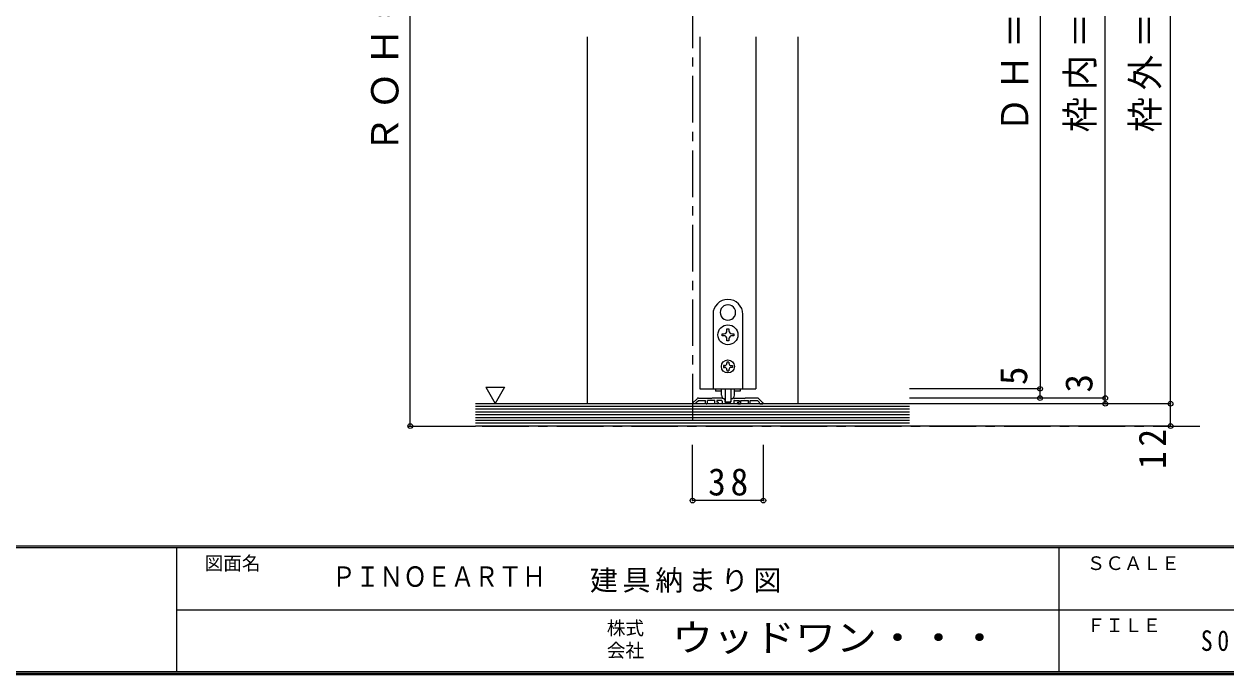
# Model space of a CAD drawing. Units: millimetres at full size, sheet at 1:5; details may follow other scales. Extents: x -973 to 977, y -718 to 696.
# Drawn here: x -80 to 565, y -701 to -351 of the extents above; entities that cross this region are included whole.
import ezdxf
from ezdxf.enums import TextEntityAlignment as Align

# ---------------------------------------------------------------- set-up
doc = ezdxf.new("R2010")
doc.units = ezdxf.units.MM
doc.header["$LTSCALE"] = 5
doc.header["$PDMODE"] = 32
doc.header["$PDSIZE"] = 2.5
doc.linetypes.add('CHAIN1', pattern=[8, 5, -1, 1, -1])
for name, color, linetype in [('0-1_通り芯', 4, 'CHAIN1'), ('0-3_仕上げ', 2, 'Continuous'), ('0-4_枠', 3, 'Continuous'), ('0-6_扉', 6, 'Continuous'), ('0-7_金物', 7, 'Continuous'), ('0-A_文字', 7, 'Continuous'), ('0-B_寸法', 7, 'Continuous'), ('F-1_枠', 6, 'Continuous'), ('F-A_文字', 7, 'Continuous')]:
    doc.layers.add(name, color=color, linetype=linetype)
doc.styles.add('HG明朝B', font='')
doc.styles.add('ＭＳ ゴシック', font='')
doc.styles.get('HG明朝B').set_extended_font_data('HG明朝B')
doc.styles.get('ＭＳ ゴシック').set_extended_font_data('MS Gothic')

msp = doc.modelspace()

# ---------------------------------------------------------------- linework, layer by layer
at = {"layer": '0-1_通り芯'}
for p, q in [((278.486, -59.167), (278.486, -567.167)), ((125.667, -567.167), (554.486, -567.167))]:
    msp.add_line(p, q, dxfattribs=at)
at = {"layer": '0-3_仕上げ'}
for p, q in [((394.986, -555.167), (161.986, -555.167)), ((394.986, -567.167), (161.986, -567.167))]:
    msp.add_line(p, q, dxfattribs=at)
at = {"layer": '0-3_仕上げ', "color": 7}
for p, q in [((394.986, -556.667), (161.986, -556.667)), ((394.986, -558.167), (161.986, -558.167)), ((394.986, -559.667), (161.986, -559.667)), ((394.986, -561.167), (161.986, -561.167)), ((394.986, -562.667), (161.986, -562.667)), ((394.986, -564.167), (161.986, -564.167)), ((394.986, -565.667), (161.986, -565.667))]:
    msp.add_line(p, q, dxfattribs=at)
at = {"layer": '0-4_枠', "color": 4}
for p, q in [((221.986, -358.167), (221.986, -555.167)), ((334.986, -358.167), (334.986, -555.167))]:
    msp.add_line(p, q, dxfattribs=at)
at = {"layer": '0-6_扉'}
for p, q in [((282.486, -358.167), (282.486, -547.167)), ((312.486, -358.167), (312.486, -547.167)), ((282.486, -547.167), (312.486, -547.167))]:
    msp.add_line(p, q, dxfattribs=at)
at = {"layer": '0-7_金物'}
for p, q in [((297.387, -502.018), (297.486, -502.117)), ((297.585, -502.018), (297.486, -502.117)), ((289.486, -507.167), (289.486, -547.167)), ((293.844, -508.156), (293.979, -508.192)), ((293.943, -508.327), (293.979, -508.192)), ((301.129, -508.156), (300.994, -508.192)), ((301.03, -508.327), (300.994, -508.192)), ((305.486, -547.167), (305.486, -507.167)), ((296.986, -515.967), (296.986, -515.017)), ((296.986, -515.017), (297.986, -515.017)), ((297.986, -515.017), (297.986, -515.967)), ((294.336, -517.667), (295.286, -517.667)), ((294.336, -518.667), (294.336, -517.667)), ((295.286, -518.667), (294.336, -518.667)), ((296.986, -521.317), (296.986, -520.367)), ((299.686, -517.667), (300.636, -517.667)), ((300.636, -518.667), (299.686, -518.667)), ((300.636, -517.667), (300.636, -518.667)), ((295.686, -534.667), (295.086, -534.667)), ((296.986, -532.767), (296.986, -533.367)), ((297.986, -532.767), (296.986, -532.767)), ((297.986, -532.767), (297.986, -533.367)), ((299.286, -534.667), (299.886, -534.667)), ((299.886, -534.667), (299.886, -535.667)), ((296.986, -536.967), (296.986, -537.567)), ((296.986, -537.567), (297.986, -537.567)), ((297.986, -536.967), (297.986, -537.567)), ((299.886, -535.667), (299.286, -535.667)), ((289.486, -547.167), (305.486, -547.167)), ((290.886, -547.167), (290.886, -548.367)), ((293.986, -550.588), (293.986, -547.167)), ((295.986, -547.167), (295.986, -553.788)), ((298.986, -547.167), (298.986, -553.788)), ((300.986, -550.588), (300.986, -547.167)), ((304.086, -547.167), (304.086, -548.367)), ((294.019, -548.367), (290.886, -548.367)), ((296.286, -554.088), (298.686, -554.088)), ((304.086, -548.367), (300.954, -548.367))]:
    msp.add_line(p, q, dxfattribs=at)
at = {"layer": '0-7_金物', "color": 3}
for p, q in [((280.911, -552.46), (278.545, -554.825)), ((280.486, -554.581), (281.7, -553.367)), ((280.486, -554.967), (280.486, -554.581)), ((281.618, -552.167), (288.186, -552.167)), ((281.7, -553.367), (285.486, -553.367)), ((285.486, -554.867), (285.486, -553.367)), ((290.486, -553.367), (286.486, -553.367)), ((286.486, -554.867), (286.486, -553.367)), ((288.186, -552.167), (288.486, -552.467)), ((288.486, -552.467), (288.786, -552.167)), ((294.258, -552.167), (288.786, -552.167)), ((290.486, -554.867), (290.486, -553.367)), ((291.486, -553.367), (291.486, -554.367)), ((293.886, -553.367), (291.486, -553.367)), ((292.086, -554.367), (291.486, -554.367)), ((294.386, -553.867), (294.386, -554.867)), ((294.411, -552.191), (295.54, -552.555)), ((295.886, -553.031), (295.886, -554.067)), ((296.186, -554.367), (298.786, -554.367)), ((299.086, -553.031), (299.086, -554.067)), ((300.561, -552.191), (299.433, -552.555)), ((300.586, -553.867), (300.586, -554.867)), ((300.715, -552.167), (306.186, -552.167)), ((301.086, -553.367), (303.486, -553.367)), ((302.886, -554.367), (303.486, -554.367)), ((303.486, -553.367), (303.486, -554.367)), ((304.486, -553.367), (308.486, -553.367)), ((304.486, -554.867), (304.486, -553.367)), ((306.486, -552.467), (306.186, -552.167)), ((306.786, -552.167), (306.486, -552.467)), ((313.355, -552.167), (306.786, -552.167)), ((308.486, -554.867), (308.486, -553.367)), ((309.486, -554.867), (309.486, -553.367)), ((309.486, -553.367), (313.272, -553.367)), ((314.488, -554.581), (313.274, -553.367)), ((314.064, -552.46), (316.429, -554.825)), ((314.488, -554.967), (314.488, -554.581)), ((280.286, -555.167), (278.686, -555.167)), ((285.786, -555.167), (286.186, -555.167)), ((292.086, -555.167), (290.786, -555.167)), ((300.286, -555.167), (294.686, -555.167)), ((302.886, -555.167), (304.186, -555.167)), ((309.186, -555.167), (308.786, -555.167)), ((314.688, -555.167), (316.288, -555.167))]:
    msp.add_line(p, q, dxfattribs=at)
at = {"layer": '0-7_金物'}
for points in [[(297.986, -520.367), (297.986, -521.317), (296.986, -521.317)], [(295.086, -534.667), (295.086, -535.667), (295.686, -535.667)]]:
    msp.add_lwpolyline(points, dxfattribs=at)
for centre, radius in [((297.486, -518.167), 5.35), ((297.486, -535.167), 3.5)]:
    msp.add_circle(centre, radius, dxfattribs=at)
for centre, radius, start, end in [((297.486, -507.167), 8, 0, 180), ((297.486, -506.167), 4.15, 91.3645, 208.6355), ((297.486, -506.167), 4.15, 331.3645, 88.6355), ((297.486, -506.167), 4.15, 211.3645, 328.6355), ((295.286, -515.967), 1.7, 270, 0), ((299.686, -515.967), 1.7, 180, 270), ((295.286, -520.367), 1.7, 0, 90), ((299.686, -520.367), 1.7, 90, 180), ((295.686, -533.367), 1.3, 270, 0), ((299.286, -533.367), 1.3, 180, 270), ((295.686, -536.967), 1.3, 0, 90), ((299.286, -536.967), 1.3, 90, 180), ((295.986, -550.588), 2, 180, 264.78409), ((295.786, -552.779), 0.2, 0, 84.78409), ((296.286, -553.788), 0.3, 180, 270), ((298.686, -553.788), 0.3, 270, 0), ((299.186, -552.779), 0.2, 95.21591, 180), ((298.986, -550.588), 2, 275.21591, 0)]:
    msp.add_arc(centre, radius, start, end, dxfattribs=at)
at = {"layer": '0-7_金物', "color": 3}
for centre, radius, start, end in [((281.618, -553.167), 1, 90, 135), ((292.086, -554.767), 0.4, 0, 90), ((293.886, -553.867), 0.5, 0, 90), ((294.258, -552.667), 0.5, 72.1213, 90), ((295.386, -553.031), 0.5, 0, 72.1213), ((296.186, -554.067), 0.3, 180, 270), ((298.786, -554.067), 0.3, 270, 0), ((299.586, -553.031), 0.5, 107.8787, 180), ((300.715, -552.667), 0.5, 90, 107.8787), ((301.086, -553.867), 0.5, 90, 180), ((302.886, -554.767), 0.4, 90, 180), ((313.356, -553.167), 1, 45, 90), ((278.686, -554.967), 0.2, 135, 270), ((280.286, -554.967), 0.2, 270, 0), ((285.786, -554.867), 0.3, 180, 270), ((286.186, -554.867), 0.3, 270, 0), ((290.786, -554.867), 0.3, 180, 270), ((292.086, -554.767), 0.4, 270, 0), ((294.686, -554.867), 0.3, 180, 270), ((300.286, -554.867), 0.3, 270, 0), ((302.886, -554.767), 0.4, 180, 270), ((304.186, -554.867), 0.3, 270, 0), ((308.786, -554.867), 0.3, 180, 270), ((309.186, -554.867), 0.3, 270, 0), ((314.688, -554.967), 0.2, 180, 270), ((316.288, -554.967), 0.2, 270, 45)]:
    msp.add_arc(centre, radius, start, end, dxfattribs=at)
at = {"layer": '0-A_文字'}
msp.add_line((167.551, -546.353), (172.551, -555.013), dxfattribs=at)
msp.add_lwpolyline([(167.551, -546.353), (177.551, -546.353), (172.551, -555.013)], dxfattribs=at)
at = {"layer": '0-B_寸法', "color": 4}
for p, q in [((126.986, -567.167), (126.986, -109.167)), ((499.986, -552.167), (499.986, -117.167)), ((534.986, -567.167), (534.986, -117.167)), ((464.986, -147.167), (464.986, -547.167)), ((464.986, -547.167), (394.986, -547.167)), ((464.986, -552.167), (464.986, -547.167)), ((499.986, -552.167), (394.986, -552.167)), ((464.986, -552.167), (394.986, -552.167)), ((499.986, -555.167), (499.986, -552.167)), ((534.986, -555.167), (394.986, -555.167)), ((126.986, -567.167), (161.986, -567.167)), ((534.986, -567.167), (394.986, -567.167)), ((278.486, -607.167), (278.486, -577.167)), ((316.486, -607.167), (316.486, -577.167)), ((316.486, -607.167), (278.486, -607.167))]:
    msp.add_line(p, q, dxfattribs=at)
at = {"layer": '0-B_寸法'}
for p in [(464.986, -547.167), (464.986, -552.167), (499.986, -552.167), (499.986, -555.167), (534.986, -555.167), (126.986, -567.167), (534.986, -567.167), (278.486, -607.167), (316.486, -607.167)]:
    msp.add_point(p, dxfattribs=at)
at = {"layer": 'F-1_枠'}
for p, q in [((976.653, -631.667), (-973.347, -631.667)), ((976.653, -632.5), (-973.347, -632.5)), ((1.653, -632.5), (1.653, -699.167)), ((474.986, -632.5), (474.986, -699.167)), ((1.653, -665.833), (974.986, -665.834)), ((976.653, -699.167), (-973.347, -699.167)), ((976.653, -700), (-973.347, -700)), ((976.653, -700.833), (-973.347, -700.833))]:
    msp.add_line(p, q, dxfattribs=at)

# ---------------------------------------------------------------- texts
at = {"layer": '0-B_寸法', "style": 'ＭＳ ゴシック'}
for s, p in [('5', (462.486, -545.167)), ('3', (497.486, -549.167))]:
    msp.add_text(s, height=14.66, rotation=90, dxfattribs=at).set_placement(p, align=Align.BOTTOM_LEFT)
at = {"layer": '0-B_寸法', "char_height": 14.66, "attachment_point": 7, "rotation": 90, "style": 'ＭＳ ゴシック'}
for s, insert in [('\\T1.18;ＲＯＨ＝2,055', (124.486, -420.667)), ('\\T1.19;\\W0.95;ＤＨ＝1,983', (462.486, -409.417)), ('\\T1.19;\\W0.95;枠内＝2,002', (497.486, -409.417)), ('\\T1.19;\\W0.95;枠外＝2,035', (532.486, -409.417)), ('\\T1.27;\\W0.95;12', (532.486, -590.211))]:
    msp.add_mtext(s, dxfattribs=dict(at, insert=insert))
at = {"layer": '0-B_寸法', "insert": (286.861, -604.667), "char_height": 14.66, "attachment_point": 7, "style": 'ＭＳ ゴシック'}
msp.add_mtext('\\T1.27;\\W0.95;38', dxfattribs=at)
at = {"layer": 'F-A_文字', "style": 'ＭＳ ゴシック'}
for s, p in [('図面名', (16.653, -646.667)), ('ＳＣＡＬＥ', (489.986, -646.667)), ('ＦＩＬＥ', (489.986, -680)), ('株式', (232.486, -681.5)), ('会社', (232.486, -693.5))]:
    msp.add_text(s, height=7.331, dxfattribs=at).set_placement(p, align=Align.BOTTOM_LEFT)
at = {"layer": 'F-A_文字'}
for s, height, style, width, p in [('ＰＩＮＯＥＡＲＴＨ', 11, 'HG明朝B', 0.85, (84.986, -656.798)), ('ウッドワン・・・', 14.66, 'ＭＳ ゴシック', 1.1, (267.486, -692.5))]:
    msp.add_text(s, height=height, dxfattribs=dict(at, style=style, width=width)).set_placement(p, align=Align.BOTTOM_LEFT)
at = {"layer": 'F-A_文字', "char_height": 11, "attachment_point": 7, "style": 'ＭＳ ゴシック'}
for s, insert in [('\\T1.17;建具納まり図', (223.389, -656.667)), ('\\T1.39;\\W0.85;S05-T1190a_S01', (551.236, -690.001))]:
    msp.add_mtext(s, dxfattribs=dict(at, insert=insert))

doc.saveas('drawing.dxf')
